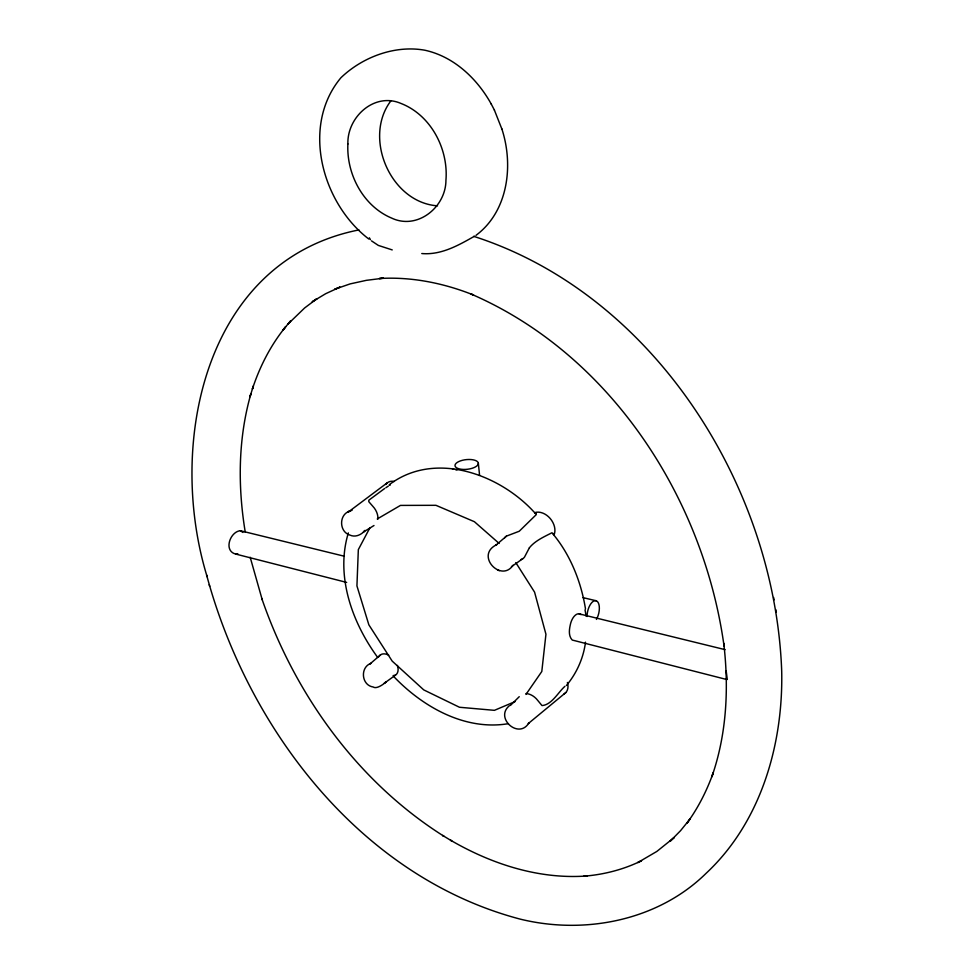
<?xml version="1.0" encoding="UTF-8"?>
<svg xmlns="http://www.w3.org/2000/svg" width="974" height="974" viewBox="0 0 974 974"><rect width="100%" height="100%" fill="white"/><g stroke="black" fill="none" stroke-linecap="round" stroke-linejoin="round"><path stroke-width="1.46" d="M389.21 484.748C435.536 449.647 502.012 475.008 536.321 514.564L519.239 531.244L506.492 536.102L495.876 545.197L496.813 544.624C474.545 555.156 501.111 583.085 513.018 565.261M585.508 642.158C583.463 658.059 576.705 673.229 566.418 685.501M348.339 532.912C335.299 576.011 352.089 622.508 377.742 657.511M473.754 236.353C653.761 294.233 775 486.233 781.696 671.074C783.266 744.44 760.998 822.044 706.15 873.276C657.986 920.686 584.595 934.979 520.128 919.103C360.782 877.087 248.041 729.1 206.61 575.001C167.138 444.12 204.077 260.703 358.931 229.913M378.996 656.622L379.312 656.001A12.625 8.048 52 0 1 386.459 654.236L388.736 655.137M369.95 527.677L358.335 549.616L356.934 585.91L368.854 624.821L392.181 661.102L423.763 689.909L459.46 707.258L494.415 710.338L515.161 701.56M564.932 686.293C558.078 692.404 551.734 704.884 541.994 705.578L537.831 700.537A13.38 9.156 46.6 0 0 528.517 693.938L526.057 693.525M525.96 694.425L541.8 671.5L545.939 634.257L534.58 592.155L515.818 562.619M529.393 547.79C535.03 540.753 544.149 536.759 551.941 532.766C569.948 553.804 581.064 581.368 585.471 608.799M390.964 100.76C362.718 137.724 390.635 202.616 437.521 205.831M509.292 705.797C494.451 718.069 518.996 739.863 528.967 722.781L528.285 723.572L565.857 692.526M529.357 547.826L524.487 557.14A13.94 10.264 51.9 0 1 520.676 559.673M510.4 705.468L519.252 696.69M380.627 654.771L370.132 663.842L370.972 663.331C359.881 667.214 361.354 685.258 373.152 686.987C378.241 690.529 390.854 677.539 384.231 683.285L395.456 675.165A12.625 8.048 51.7 0 0 397.989 667.908L397.416 665.425M475.969 235.367C508.27 211.273 513.736 165.117 501.841 128.872M387.299 482.8L348.68 511.74L349.544 511.192C338.757 514.613 339.037 531.828 349.897 535.079C360.088 539.742 368.574 525.85 363.399 532.06L373.992 525.522M511.447 566.698L522.782 558.699M384.657 488.498L368.842 500.186L368.793 501.683L372.811 506.285A13.186 8.985 57.2 0 1 377.839 516.512L377.924 519.081M385.887 487.706L388.334 486.111M455.954 469.992L457.5 469.553M377.242 518.972L400.46 505.409L435.95 505.311L474.387 521.699L499.163 543.443M474.46 236.232C458.486 245.302 441.173 255.225 421.779 253.544M389.551 485.32L390.282 485.015M395.456 675.165L393.094 675.639M347.852 511.8L352.089 510.266M508.44 723.658C465.243 730.95 423.081 707.112 394.02 676.833M344.248 556.215L240.347 530.72C230.047 531.634 223.277 550.931 235.684 554.06L346.647 582.415M235.684 554.06L237.912 553.926M452.106 468.652L453.665 468.908M582.939 597.61L596.21 600.775M578.982 613.803L725.131 649.658M726.714 679.511L573.528 640.368A13.551 5.978 -70.4 0 1 572.055 639.845C568.037 635.401 569.376 628.498 570.691 623.177A13.551 7.305 -81.1 0 1 575.244 615.276A13.551 7.001 -82.2 0 1 580.735 614.436L580.954 614.667M392.23 249.916L378.326 245.411L371.508 240.87M240.347 530.72L242.952 532.461M534.957 512.994L536.041 513.371M497.544 569.985L499.321 570.679M368.817 239.044C321.919 203.176 300.735 125.877 340.912 77.75C362.462 57.052 394.86 44.877 424.725 50.198C453.896 56.48 477.248 78.687 491.346 104.218M370.412 239.653L369.365 237.814M494.378 110.05L501.927 129.165M491.213 103.962L494.439 110.159M727.274 679.499L726.178 670.818M585.033 609.809L586.153 616.189M553.232 533.411L553.427 534.117M206.61 575.001L207.06 576.693M209.227 584.704L209.666 586.324M250.184 557.25L262.225 599.753L261.75 598.389C294.732 694.243 357.543 781.732 443.864 836.203L442.61 835.436L451.839 841L450.512 840.185C491.578 864.096 539.158 879.595 587.091 875.955L583.852 876.21C603.807 874.615 623.555 869.599 641.537 860.724L637.824 862.562L656.841 851.434L674.203 837.506L670.027 841.39L680.582 830.652L690.298 818.647L686.914 823.286C698.139 807.921 706.82 790.778 713.199 772.869L711.824 776.838C726.774 734.128 729.015 687.888 723.731 643.217L724.047 645.981C703.63 498.067 610.442 354.293 471.026 294.014L473.595 295.037C443.767 283.117 411.503 276.579 379.324 278.515L383.415 278.199L366.382 280.329L350.141 283.897L334.739 289.217L339.999 287.099L325.693 293.698L312.204 301.782L316.927 298.714L304.631 307.967L288.024 324.013L290.678 320.86L282.984 329.967L285.613 326.838C270.687 345.173 259.754 366.577 252.4 389.003L253.374 385.972L249.977 396.735L250.927 393.752C238.033 438.629 237.693 486.379 245.265 532.218M773.624 597.488L774.05 599.923M775.791 609.602L776.254 612.147M478.344 463.283A11.737 4.858 -6.1 0 1 461.14 469.249A11.737 4.858 -6.1 0 1 460.519 460.86A11.737 4.858 -6.1 0 1 478.344 463.283L479.585 475.349M504.751 537.733A13.94 10.264 51.9 0 1 506.419 536.138M385.728 484.504A14.732 10.251 55.7 0 1 394.251 481.46M534.933 512.58A15.56 11.445 51.9 0 1 550.176 518.472A15.56 11.445 51.9 0 1 554.072 534.884M567.404 682.47A14.951 10.41 48.1 0 1 564.031 693.975M587.091 616.493A11.834 5.625 -76.5 0 1 592.022 602.358A11.834 5.625 -76.5 0 1 598.937 604.525A11.834 5.625 -76.5 0 1 596.417 619.415M347.888 143.969C346.354 174.127 363.205 206.184 391.682 218.103C417.408 230.29 445.909 207.121 445.934 180.287C448.551 148.973 430.885 114.993 400.862 103.402C374.308 91.982 347.024 117.136 347.888 143.969"/></g></svg>
